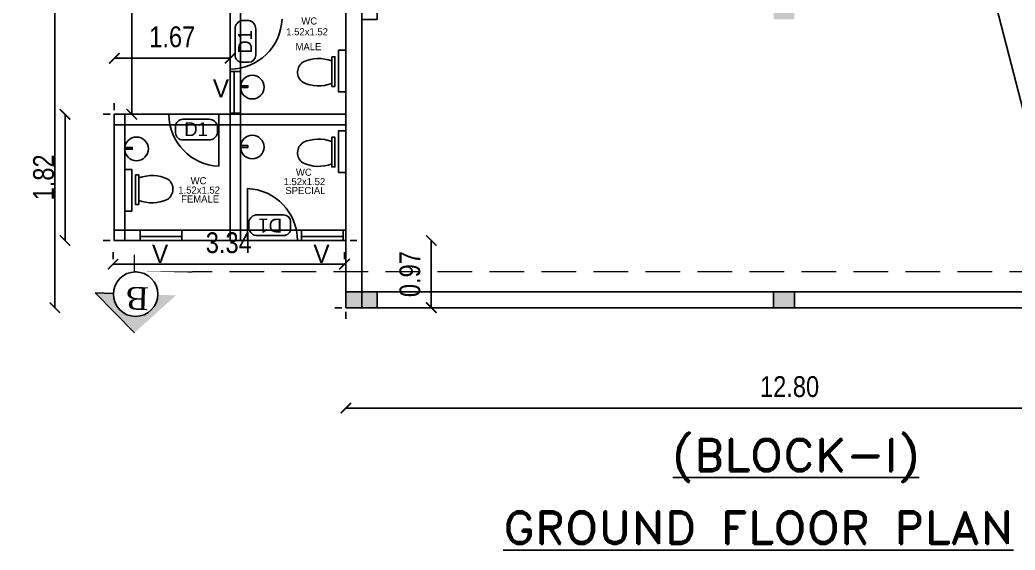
# Model space of a CAD drawing. Header units: metres. Extents: x -43 to 13391, y -52 to 4311.
# Drawn here: x 12728.08 to 12742.43, y 4023.98 to 4031.62 of the extents above; entities that cross this region are included whole.
import ezdxf
from ezdxf.enums import TextEntityAlignment as Align

# ---------------------------------------------------------------- set-up
doc = ezdxf.new("R2010")
doc.units = ezdxf.units.M
doc.header["$MEASUREMENT"] = 0
for name, pattern in [('DASHDOTX2', [2, 1, -0.5, 0, -0.5]), ('DASHED', [0.75, 0.5, -0.25]), ('DOT2', [0.125, 0, -0.125])]:
    doc.linetypes.add(name, pattern=pattern)
for name, color, linetype in [('A-ANNO-TITLE', 7, 'Continuous'), ('BLK_1_FLR_0_CARPET_AREA', 10, 'Continuous'), ('BLK_1_FLR_0_REGULAR_ROOM_1', 117, 'Continuous'), ('BLK_1_FLR_0_SP_WC', 7, 'Continuous'), ('BLK_1_FLR_0_WASH', 60, 'Continuous'), ('BLK_1_FLR_0_WATER_CLOSET', 7, 'Continuous'), ('centre', 8, 'DASHDOTX2'), ('COLUMN', 2, 'Continuous'), ('DIM', 41, 'Continuous'), ('DOOR', 8, 'Continuous'), ('HATCH', 15, 'Continuous'), ('ID', 3, 'Continuous'), ('rm no', 57, 'Continuous'), ('TURBOVENT', 16, 'Continuous'), ('WALL', 125, 'Continuous'), ('WATER_TANK_CALCULATION', 150, 'Continuous')]:
    doc.layers.add(name, color=color, linetype=linetype)
doc.layers.add('BLK_1_FLR_0_BLT_UP_AREA', color=1, linetype='Continuous', plot=False)
doc.layers.add('DIST_EXIT', color=7, linetype='Continuous', lineweight=0)
doc.styles.add('dd', font='romand.shx', dxfattribs={"width": 1.1, "height": 6})
doc.styles.add('GD', font='romantic.ttf')
doc.styles.add('ID', font='GOTHIC.TTF', dxfattribs={"width": 0.85})
doc.styles.get("Standard").update_dxf_attribs({"font": 'arial.ttf'})
doc.styles.add('USA TEXT', font='GOTHIC.TTF')
doc.dimstyles.new('1-100-ID', dxfattribs={"dimtxt": 0.3, "dimasz": 0.15, "dimexe": 0.1, "dimexo": 0.06, "dimgap": 0.15, "dimtad": 1, "dimzin": 3, "dimdsep": 46, "dimtxsty": 'ID', "dimblk": 'ARCHTICK', "dimcen": 0, "dimclrd": 252, "dimclre": 252, "dimclrt": 3, "dimadec": 0, "dimazin": 0, "dimtfac": 1, "dimtix": 1, "dimtmove": 2, "dimatfit": 3, "dimldrblk": 'OPEN90', "dimfxl": 0, "dimtolj": 1, "dimtzin": 0, "dimarcsym": 0})
doc.dimstyles.get("Standard").update_dxf_attribs({"dimtxt": 0.5, "dimasz": 0.15, "dimexe": 0.13, "dimexo": 0.13, "dimgap": 0.1, "dimtad": 0, "dimzin": 0, "dimdsep": 46, "dimtxsty": 'Standard', "dimcen": 0, "dimadec": 0, "dimazin": 0, "dimtfac": 1, "dimtofl": 0, "dimtmove": 0, "dimatfit": 3, "dimfxl": 0, "dimtolj": 1, "dimtzin": 0, "dimarcsym": 0})

# ---------------------------------------------------------------- blocks, each defined once
blk = doc.blocks.new('*D35')
at = {"layer": 'Defpoints', "color": 0, "lineweight": -2}
for p in [(12740.43585723348, 4038.266691037112), (12740.49796169298, 4038.282678118177), (12743.15514657696, 4027.703162009898)]:
    blk.add_point(p, dxfattribs=at)
at = {"layer": 'DIST_EXIT', "color": 0, "lineweight": -2}
for p, q in [((12740.49796169298, 4038.282678118177), (12740.62385728047, 4038.315086466616)), ((12740.53535594118, 4038.137413978756), (12741.64026398806, 4033.845215999263)), ((12743.17985678825, 4027.864413230382), (12742.07494874136, 4032.156611209877)), ((12743.21725103645, 4027.719149090962), (12743.34314662395, 4027.751557439402))]:
    blk.add_line(p, q, dxfattribs=at)
for points in [[(12740.55956663108, 4038.143646353456), (12740.51114525127, 4038.131181604057), (12740.49796169298, 4038.282678118177)], [(12743.20406747815, 4027.870645605083), (12743.15564609835, 4027.858180855683), (12743.21725103645, 4027.719149090962)]]:
    blk.add_solid(points, dxfattribs=at)
at = {"layer": 'DIST_EXIT', "color": 0, "insert": (12741.85760636471, 4033.000913604571), "char_height": 0.5, "attachment_point": 5, "rotation": 284.43579714040675}
blk.add_mtext('\\A1;10.91', dxfattribs=at)
blk = doc.blocks.new('_ARCHTICK')
at = {"color": 0, "linetype": 'ByBlock', "const_width": 0.15}
blk.add_lwpolyline([(-0.5, -0.5), (0.5, 0.5)], dxfattribs=at)
blk = doc.blocks.new('*D36')
at = {"layer": 'Defpoints', "color": 0, "lineweight": -2, "ltscale": 400}
for p in [(12729.42090318299, 4028.333233729333), (12732.76090318299, 4028.333233729333), (12729.42090318299, 4028.100758381529)]:
    blk.add_point(p, dxfattribs=at)
at = {"layer": 'ID', "color": 252, "linetype": 'DOT2', "lineweight": -2, "ltscale": 400}
for p, q in [((12729.42090318299, 4028.273233729333), (12729.42090318299, 4028.000758381529)), ((12732.76090318299, 4028.273233729333), (12732.76090318299, 4028.000758381529))]:
    blk.add_line(p, q, dxfattribs=at)
at = {"layer": 'ID', "color": 252, "lineweight": -2, "ltscale": 400}
blk.add_line((12732.76090318299, 4028.100758381529), (12729.42090318299, 4028.100758381529), dxfattribs=at)
at = {"layer": 'ID', "color": 252, "lineweight": -2, "ltscale": 400, "xscale": 0.15, "yscale": 0.15, "zscale": 0.15, "rotation": 180}
blk.add_blockref('_ARCHTICK', (12729.42090318299, 4028.100758381529), dxfattribs=at)
at = {"layer": 'ID', "color": 252, "lineweight": -2, "ltscale": 400, "xscale": 0.15, "yscale": 0.15, "zscale": 0.15}
blk.add_blockref('_ARCHTICK', (12732.76090318299, 4028.100758381529), dxfattribs=at)
at = {"layer": 'ID', "color": 3, "ltscale": 400, "insert": (12731.09090318299, 4028.408304268682), "char_height": 0.3, "attachment_point": 5, "style": 'ID'}
blk.add_mtext('\\A1;3.34', dxfattribs=at)
blk = doc.blocks.new('_Open90')
at = {"color": 0, "linetype": 'ByBlock', "lineweight": -2}
for p, q in [((0, 0), (-1, 0)), ((-0.5, 0.5), (0, 0)), ((0, 0), (-0.5, -0.5))]:
    blk.add_line(p, q, dxfattribs=at)
blk = doc.blocks.new('*D37')
at = {"layer": 'Defpoints', "color": 0, "lineweight": -2, "ltscale": 400}
for p in [(12732.77974178614, 4028.441796175382), (12732.77974178614, 4027.473162009902), (12734.01206342808, 4027.473162009902)]:
    blk.add_point(p, dxfattribs=at)
at = {"layer": 'ID', "color": 252, "linetype": 'DOT2', "lineweight": -2, "ltscale": 400}
for p, q in [((12732.83974178614, 4028.441796175382), (12734.11206342808, 4028.441796175382)), ((12732.83974178614, 4027.473162009902), (12734.11206342808, 4027.473162009902))]:
    blk.add_line(p, q, dxfattribs=at)
at = {"layer": 'ID', "color": 252, "lineweight": -2, "ltscale": 400}
blk.add_line((12734.01206342808, 4028.441796175382), (12734.01206342808, 4027.473162009902), dxfattribs=at)
at = {"layer": 'ID', "color": 252, "lineweight": -2, "ltscale": 400, "xscale": 0.15, "yscale": 0.15, "zscale": 0.15}
for p, rotation in [((12734.01206342808, 4028.441796175382), 90), ((12734.01206342808, 4027.473162009902), 270)]:
    blk.add_blockref('_ARCHTICK', p, dxfattribs=dict(at, rotation=rotation))
at = {"layer": 'ID', "color": 3, "ltscale": 400, "insert": (12733.70451754093, 4027.957479092637), "char_height": 0.3, "attachment_point": 5, "rotation": 90, "style": 'ID'}
blk.add_mtext('\\A1;0.97', dxfattribs=at)
blk = doc.blocks.new('*D38')
at = {"layer": 'Defpoints', "color": 0, "lineweight": -2, "ltscale": 400}
for p in [(12728.72839424781, 4030.261796175381), (12729.43974178614, 4030.261796175381), (12729.43974178614, 4028.441796175382)]:
    blk.add_point(p, dxfattribs=at)
at = {"layer": 'ID', "color": 252, "linetype": 'DOT2', "lineweight": -2, "ltscale": 400}
for p, q in [((12729.37974178614, 4030.261796175381), (12728.62839424781, 4030.261796175381)), ((12729.37974178614, 4028.441796175382), (12728.62839424781, 4028.441796175382))]:
    blk.add_line(p, q, dxfattribs=at)
at = {"layer": 'ID', "color": 252, "lineweight": -2, "ltscale": 400}
blk.add_line((12728.72839424781, 4028.441796175382), (12728.72839424781, 4030.261796175381), dxfattribs=at)
at = {"layer": 'ID', "color": 252, "lineweight": -2, "ltscale": 400, "xscale": 0.15, "yscale": 0.15, "zscale": 0.15}
for p, rotation in [((12728.72839424781, 4030.261796175381), 90), ((12728.72839424781, 4028.441796175382), 270)]:
    blk.add_blockref('_ARCHTICK', p, dxfattribs=dict(at, rotation=rotation))
at = {"layer": 'ID', "color": 3, "ltscale": 400, "insert": (12728.42084836065, 4029.351796175377), "char_height": 0.3, "attachment_point": 5, "rotation": 90, "style": 'ID'}
blk.add_mtext('\\A1;1.82', dxfattribs=at)
blk = doc.blocks.new('*D39')
at = {"layer": 'Defpoints', "color": 0, "lineweight": -2, "ltscale": 400}
for p in [(12731.10974178614, 4031.069364380902), (12729.43974178614, 4030.261796175379), (12731.10974178614, 4030.261796175379)]:
    blk.add_point(p, dxfattribs=at)
at = {"layer": 'ID', "color": 252, "linetype": 'DOT2', "lineweight": -2, "ltscale": 400}
for p, q in [((12729.43974178614, 4030.321796175377), (12729.43974178614, 4031.169364380903)), ((12731.10974178614, 4030.321796175377), (12731.10974178614, 4031.169364380903))]:
    blk.add_line(p, q, dxfattribs=at)
at = {"layer": 'ID', "color": 252, "lineweight": -2, "ltscale": 400}
blk.add_line((12729.43974178614, 4031.069364380902), (12731.10974178614, 4031.069364380902), dxfattribs=at)
at = {"layer": 'ID', "color": 252, "lineweight": -2, "ltscale": 400, "xscale": 0.15, "yscale": 0.15, "zscale": 0.15, "rotation": 180}
blk.add_blockref('_ARCHTICK', (12729.43974178614, 4031.069364380902), dxfattribs=at)
at = {"layer": 'ID', "color": 252, "lineweight": -2, "ltscale": 400, "xscale": 0.15, "yscale": 0.15, "zscale": 0.15}
blk.add_blockref('_ARCHTICK', (12731.10974178614, 4031.069364380902), dxfattribs=at)
at = {"layer": 'ID', "color": 3, "ltscale": 400, "insert": (12730.27474178614, 4031.376910268055), "char_height": 0.3, "attachment_point": 5, "style": 'ID'}
blk.add_mtext('\\A1;1.67', dxfattribs=at)
blk = doc.blocks.new('*D40')
at = {"layer": 'Defpoints', "color": 0, "lineweight": -2, "ltscale": 400}
for p in [(12729.69133279793, 4036.941796175382), (12731.10974178614, 4036.941796175382), (12731.10974178614, 4030.261796175381)]:
    blk.add_point(p, dxfattribs=at)
at = {"layer": 'ID', "color": 252, "linetype": 'DOT2', "lineweight": -2, "ltscale": 400}
for p, q in [((12731.04974178614, 4036.941796175382), (12729.59133279793, 4036.941796175382)), ((12731.04974178614, 4030.261796175381), (12729.59133279793, 4030.261796175381))]:
    blk.add_line(p, q, dxfattribs=at)
at = {"layer": 'ID', "color": 252, "lineweight": -2, "ltscale": 400}
blk.add_line((12729.69133279793, 4030.261796175381), (12729.69133279793, 4036.941796175382), dxfattribs=at)
at = {"layer": 'ID', "color": 252, "lineweight": -2, "ltscale": 400, "xscale": 0.15, "yscale": 0.15, "zscale": 0.15}
for p, rotation in [((12729.69133279793, 4036.941796175382), 90), ((12729.69133279793, 4030.261796175381), 270)]:
    blk.add_blockref('_ARCHTICK', p, dxfattribs=dict(at, rotation=rotation))
at = {"layer": 'ID', "color": 3, "ltscale": 400, "insert": (12729.38378691078, 4033.601796175378), "char_height": 0.3, "attachment_point": 5, "rotation": 90, "style": 'ID'}
blk.add_mtext('\\A1;6.68', dxfattribs=at)
blk = doc.blocks.new('*D57')
at = {"layer": 'Defpoints', "color": 0, "lineweight": -2, "ltscale": 400}
for p in [(12732.77974178614, 4027.473162009898), (12745.57974178613, 4027.473162009915), (12745.57974178613, 4026.026102314971)]:
    blk.add_point(p, dxfattribs=at)
at = {"layer": 'ID', "color": 252, "linetype": 'DOT2', "lineweight": -2, "ltscale": 400}
for p, q in [((12732.77974178614, 4027.413162009898), (12732.77974178614, 4025.92610231497)), ((12745.57974178613, 4027.413162009915), (12745.57974178613, 4025.92610231497))]:
    blk.add_line(p, q, dxfattribs=at)
at = {"layer": 'ID', "color": 252, "lineweight": -2, "ltscale": 400}
blk.add_line((12732.77974178614, 4026.026102314971), (12745.57974178613, 4026.026102314971), dxfattribs=at)
at = {"layer": 'ID', "color": 252, "lineweight": -2, "ltscale": 400, "xscale": 0.15, "yscale": 0.15, "zscale": 0.15, "rotation": 180}
blk.add_blockref('_ARCHTICK', (12732.77974178614, 4026.026102314971), dxfattribs=at)
at = {"layer": 'ID', "color": 252, "lineweight": -2, "ltscale": 400, "xscale": 0.15, "yscale": 0.15, "zscale": 0.15}
blk.add_blockref('_ARCHTICK', (12745.57974178613, 4026.026102314971), dxfattribs=at)
at = {"layer": 'ID', "color": 3, "ltscale": 400, "insert": (12739.17974178613, 4026.333648202125), "char_height": 0.3, "attachment_point": 5, "style": 'ID'}
blk.add_mtext('\\A1;12.80', dxfattribs=at)
blk = doc.blocks.new('*D42')
at = {"layer": 'Defpoints', "color": 0, "lineweight": -2, "ltscale": 400}
for p in [(12728.5822859996, 4045.7531620099), (12732.77974178614, 4045.7531620099), (12732.77974178614, 4027.4731620099)]:
    blk.add_point(p, dxfattribs=at)
at = {"layer": 'ID', "color": 252, "linetype": 'DOT2', "lineweight": -2, "ltscale": 400}
for p, q in [((12732.71974178614, 4045.7531620099), (12728.4822859996, 4045.7531620099)), ((12732.71974178614, 4027.4731620099), (12728.4822859996, 4027.4731620099))]:
    blk.add_line(p, q, dxfattribs=at)
at = {"layer": 'ID', "color": 252, "lineweight": -2, "ltscale": 400}
blk.add_line((12728.5822859996, 4027.4731620099), (12728.5822859996, 4045.7531620099), dxfattribs=at)
at = {"layer": 'ID', "color": 252, "lineweight": -2, "ltscale": 400, "xscale": 0.15, "yscale": 0.15, "zscale": 0.15}
for p, rotation in [((12728.5822859996, 4045.7531620099), 90), ((12728.5822859996, 4027.4731620099), 270)]:
    blk.add_blockref('_ARCHTICK', p, dxfattribs=dict(at, rotation=rotation))
at = {"layer": 'ID', "color": 3, "ltscale": 400, "insert": (12728.27474011245, 4036.613162009896), "char_height": 0.3, "attachment_point": 5, "rotation": 90, "style": 'ID'}
blk.add_mtext('\\A1;18.28', dxfattribs=at)

msp = doc.modelspace()

# ---------------------------------------------------------------- hatches: boundary and pattern name
at = {"layer": 'DIM'}
msp.add_hatch(color=2, dxfattribs=at).paths.add_polyline_path([(12730.06729093906, 4027.658784079156, -0.4142135623730916), (12729.73702674926, 4027.347697304072, -0.4142135623730916), (12729.42593997442, 4027.67796149365), (12729.16315567153, 4027.685819162504), (12729.72999744504, 4027.112616029518), (12730.33007524103, 4027.650926410329)])
at = {"layer": 'HATCH', "lineweight": -2}
h = msp.add_hatch(color=0, dxfattribs=at)
h.dxf.hatch_style = 1
h.paths.add_polyline_path([(12739.24974178613, 4038.59316200988), (12738.94974178613, 4038.59316200988), (12738.94974178613, 4038.3631620099), (12739.24974178613, 4038.3631620099)])
h.paths.add_polyline_path([(12739.24974178613, 4035.013162009879), (12738.94974178613, 4035.013162009879), (12738.94974178613, 4034.783162009897), (12739.24974178613, 4034.783162009897)])
h.paths.add_polyline_path([(12739.24974178613, 4031.860262123299), (12738.94974178613, 4031.860262123299), (12738.94974178613, 4031.630262123318), (12739.24974178613, 4031.630262123318)])
h.paths.add_polyline_path([(12739.24974178613, 4027.703162009879), (12738.94974178613, 4027.703162009879), (12738.94974178613, 4027.473162009896), (12739.17974178614, 4027.473162009896), (12739.24974178613, 4027.473162009896)])
at = {"layer": 'WATER_TANK_CALCULATION', "linetype": 'Continuous'}
h = msp.add_hatch(color=0, dxfattribs=at)
h.dxf.hatch_style = 1
h.paths.add_polyline_path([(12745.57974178613, 4027.703162009916), (12745.12974178613, 4027.703162009916), (12745.12974178613, 4027.473162009917), (12745.57974178613, 4027.473162009915)])
h.paths.add_polyline_path([(12741.11269083708, 4033.813758775518), (12741.61077065963, 4031.878885358683), (12742.60859459138, 4032.135747622922), (12742.11051476884, 4034.070621039758)], flags=9)
h.paths.add_polyline_path([(12734.77702457689, 4041.959969343383), (12735.23854735051, 4041.959969343383), (12735.23854735051, 4042.259969343386), (12734.77702457689, 4042.259969343386)], flags=9)
h.paths.add_polyline_path([(12735.90787407373, 4044.720879795636), (12736.36939684735, 4044.720879795636), (12736.36939684735, 4045.020879795639), (12735.90787407373, 4045.020879795639)], flags=9)
h.paths.add_polyline_path([(12732.04272480643, 4030.837141878143), (12732.47258149406, 4030.837141878143), (12732.47258149406, 4030.990704378145), (12732.04272480643, 4030.990704378145)], flags=9)
h.paths.add_polyline_path([(12732.11598332358, 4031.203908523751), (12732.4224471662, 4031.203908523751), (12732.4224471662, 4031.365196125721), (12732.11598332358, 4031.365196125721)], flags=9)
h.paths.add_polyline_path([(12731.90049308171, 4031.04875176965), (12732.57553476254, 4031.04875176965), (12732.57553476254, 4031.210039371621), (12731.90049308171, 4031.210039371621)], flags=9)
h.paths.add_polyline_path([(12731.9384628928, 4032.1549154593), (12732.36831958042, 4032.1549154593), (12732.36831958042, 4032.308477959301), (12731.9384628928, 4032.308477959301)], flags=9)
h.paths.add_polyline_path([(12732.01172140995, 4032.521682104908), (12732.31818525257, 4032.521682104908), (12732.31818525257, 4032.682969706878), (12732.01172140995, 4032.682969706878)], flags=9)
h.paths.add_polyline_path([(12731.79623116808, 4032.366525350806), (12732.4712728489, 4032.366525350806), (12732.4712728489, 4032.527812952777), (12731.79623116808, 4032.527812952777)], flags=9)
h.paths.add_polyline_path([(12730.02727488103, 4029.132125243029), (12730.60265578688, 4029.132125243029), (12730.60265578688, 4029.285687743032), (12730.02727488103, 4029.285687743032)], flags=9)
h.paths.add_polyline_path([(12729.96246357572, 4029.256837214982), (12730.63750525655, 4029.256837214982), (12730.63750525655, 4029.418124816952), (12729.96246357572, 4029.418124816952)], flags=9)
h.paths.add_polyline_path([(12730.1385928963, 4029.392062972664), (12730.44505673893, 4029.392062972664), (12730.44505673893, 4029.553350574634), (12730.1385928963, 4029.553350574634)], flags=9)
h.paths.add_polyline_path([(12731.69370759817, 4029.293871312535), (12732.29859700164, 4029.293871312535), (12732.29859700164, 4029.455158914506), (12731.69370759817, 4029.455158914506)], flags=9)
h.paths.add_polyline_path([(12731.64365054166, 4029.422445835471), (12732.31869222249, 4029.422445835471), (12732.31869222249, 4029.58373343744), (12731.64365054166, 4029.58373343744)], flags=9)
h.paths.add_polyline_path([(12731.81977986225, 4029.557671593152), (12732.12624370487, 4029.557671593152), (12732.12624370487, 4029.718959195121), (12731.81977986225, 4029.718959195121)], flags=9)
h.paths.add_polyline_path([(12731.80345216813, 4034.103948381512), (12732.38980016694, 4034.103948381512), (12732.38980016694, 4034.274492186746), (12731.80345216813, 4034.274492186746)], flags=9)
h.paths.add_polyline_path([(12731.62220591501, 4034.242834855358), (12732.35350106925, 4034.242834855358), (12732.35350106925, 4034.417563090825), (12731.62220591501, 4034.417563090825)], flags=9)
h.paths.add_polyline_path([(12731.91511150662, 4034.392140039453), (12732.2471140028, 4034.392140039453), (12732.2471140028, 4034.566868274921), (12731.91511150662, 4034.566868274921)], flags=9)
h.paths.add_polyline_path([(12731.47505301643, 4031.075629132097), (12731.47505301643, 4031.537151905722), (12731.17505301643, 4031.537151905722), (12731.17505301643, 4031.075629132097)], flags=9)
h.paths.add_polyline_path([(12731.47505301643, 4032.745629132099), (12731.47505301643, 4033.207151905719), (12731.17505301643, 4033.207151905719), (12731.17505301643, 4032.745629132099)], flags=9)
h.paths.add_polyline_path([(12731.47505301643, 4034.415629132097), (12731.47505301643, 4034.87715190572), (12731.17505301643, 4034.87715190572), (12731.17505301643, 4034.415629132097)], flags=9)
h.paths.add_polyline_path([(12730.38908168833, 4029.896484945081), (12730.85060446195, 4029.896484945081), (12730.85060446195, 4030.196484945081), (12730.38908168833, 4030.196484945081)], flags=9)
h.paths.add_polyline_path([(12731.47505301643, 4036.085629132099), (12731.47505301643, 4036.54715190572), (12731.17505301643, 4036.54715190572), (12731.17505301643, 4036.085629132099)], flags=9)
h.paths.add_polyline_path([(12744.16496878842, 4038.40342664569), (12744.16496878842, 4035.235492417274), (12744.57852674219, 4035.235492417274), (12744.57852674219, 4038.40342664569)], flags=9)
h.paths.add_polyline_path([(12731.77612169382, 4035.942237590946), (12732.36246969263, 4035.942237590946), (12732.36246969263, 4036.112781396178), (12731.77612169382, 4036.112781396178)], flags=9)
h.paths.add_polyline_path([(12731.59487544071, 4036.081124064788), (12732.32617059494, 4036.081124064788), (12732.32617059494, 4036.255852300258), (12731.59487544071, 4036.255852300258)], flags=9)
h.paths.add_polyline_path([(12731.88778103232, 4036.230429248886), (12732.21978352849, 4036.230429248886), (12732.21978352849, 4036.405157484355), (12731.88778103232, 4036.405157484355)], flags=9)
h.paths.add_polyline_path([(12731.91871442079, 4028.807107405678), (12731.45719164717, 4028.807107405678), (12731.45719164717, 4028.507107405679), (12731.91871442079, 4028.507107405679)], flags=9)
h.paths.add_polyline_path([(12735.3403903451, 4035.540153631266), (12741.64906579593, 4035.540153631266), (12741.64906579593, 4036.325331084351), (12735.3403903451, 4036.325331084351)], flags=9)
h.paths.add_polyline_path([(12735.34309845603, 4036.407477115917), (12739.9743175813, 4036.407477115917), (12739.9743175813, 4037.176405903418), (12735.34309845603, 4037.176405903418)], flags=9)
h.paths.add_polyline_path([(12733.97737375707, 4041.147566773728), (12735.30349437975, 4041.147566773728), (12735.30349437975, 4041.455322117076), (12733.97737375707, 4041.455322117076)], flags=9)
h.paths.add_polyline_path([(12734.00969953861, 4041.520752360147), (12735.55244539211, 4041.520752360147), (12735.55244539211, 4041.832619331329), (12734.00969953861, 4041.832619331329)], flags=9)
h.paths.add_polyline_path([(12733.18656865824, 4044.044578297468), (12735.74692713604, 4044.044578297468), (12735.74692713604, 4044.484668438452), (12733.18656865824, 4044.484668438452)], flags=9)
h.paths.add_polyline_path([(12733.63310169733, 4044.552662323106), (12735.24209716918, 4044.552662323106), (12735.24209716918, 4044.998632091897), (12733.63310169733, 4044.998632091897)], flags=9)
h.paths.add_polyline_path([(12742.00913993875, 4044.932957847185), (12742.72506557806, 4044.932957847185), (12742.72506557806, 4045.387982608728), (12742.00913993875, 4045.387982608728)], flags=9)
h = msp.add_hatch(color=0, dxfattribs=at)
h.dxf.hatch_style = 1
h.paths.add_polyline_path([(12733.00974178613, 4027.7031620099), (12732.77974178613, 4027.7031620099), (12732.77974178613, 4027.4731620099), (12733.00974178613, 4027.473162009898)])
h.paths.add_polyline_path([(12733.22974178613, 4027.7031620099), (12733.00974178613, 4027.7031620099), (12733.00974178613, 4027.473162009898), (12733.22974178613, 4027.473162009898)])
h.paths.add_polyline_path([(12734.77702457689, 4041.959969343383), (12735.23854735051, 4041.959969343383), (12735.23854735051, 4042.259969343386), (12734.77702457689, 4042.259969343386)], flags=9)
h.paths.add_polyline_path([(12735.90787407373, 4044.720879795636), (12736.36939684735, 4044.720879795636), (12736.36939684735, 4045.020879795639), (12735.90787407373, 4045.020879795639)], flags=9)
h.paths.add_polyline_path([(12744.16496878842, 4038.40342664569), (12744.16496878842, 4035.235492417274), (12744.57852674219, 4035.235492417274), (12744.57852674219, 4038.40342664569)], flags=9)
h.paths.add_polyline_path([(12735.3403903451, 4035.540153631266), (12741.64906579593, 4035.540153631266), (12741.64906579593, 4036.325331084351), (12735.3403903451, 4036.325331084351)], flags=9)
h.paths.add_polyline_path([(12735.34309845603, 4036.407477115917), (12739.9743175813, 4036.407477115917), (12739.9743175813, 4037.176405903418), (12735.34309845603, 4037.176405903418)], flags=9)
h.paths.add_polyline_path([(12733.97737375707, 4041.147566773728), (12735.30349437975, 4041.147566773728), (12735.30349437975, 4041.455322117076), (12733.97737375707, 4041.455322117076)], flags=9)
h.paths.add_polyline_path([(12734.00969953861, 4041.520752360147), (12735.55244539211, 4041.520752360147), (12735.55244539211, 4041.832619331329), (12734.00969953861, 4041.832619331329)], flags=9)
h.paths.add_polyline_path([(12733.18656865824, 4044.044578297468), (12735.74692713604, 4044.044578297468), (12735.74692713604, 4044.484668438452), (12733.18656865824, 4044.484668438452)], flags=9)
h.paths.add_polyline_path([(12733.63310169733, 4044.552662323106), (12735.24209716918, 4044.552662323106), (12735.24209716918, 4044.998632091897), (12733.63310169733, 4044.998632091897)], flags=9)
h.paths.add_polyline_path([(12742.00913993875, 4044.932957847185), (12742.72506557806, 4044.932957847185), (12742.72506557806, 4045.387982608728), (12742.00913993875, 4045.387982608728)], flags=9)
h = msp.add_hatch(color=0, dxfattribs=at)
h.dxf.hatch_style = 1
h.paths.add_polyline_path([(12739.24974178613, 4042.173162009917), (12738.94974178613, 4042.173162009917), (12738.94974178613, 4041.943162009919), (12739.24974178613, 4041.943162009919)])
h.paths.add_polyline_path([(12732.04272480643, 4030.837141878143), (12732.47258149406, 4030.837141878143), (12732.47258149406, 4030.990704378145), (12732.04272480643, 4030.990704378145)], flags=9)
h.paths.add_polyline_path([(12732.11598332358, 4031.203908523751), (12732.4224471662, 4031.203908523751), (12732.4224471662, 4031.365196125721), (12732.11598332358, 4031.365196125721)], flags=9)
h.paths.add_polyline_path([(12731.90049308171, 4031.04875176965), (12732.57553476254, 4031.04875176965), (12732.57553476254, 4031.210039371621), (12731.90049308171, 4031.210039371621)], flags=9)
h.paths.add_polyline_path([(12731.9384628928, 4032.1549154593), (12732.36831958042, 4032.1549154593), (12732.36831958042, 4032.308477959301), (12731.9384628928, 4032.308477959301)], flags=9)
h.paths.add_polyline_path([(12732.01172140995, 4032.521682104908), (12732.31818525257, 4032.521682104908), (12732.31818525257, 4032.682969706878), (12732.01172140995, 4032.682969706878)], flags=9)
h.paths.add_polyline_path([(12731.79623116808, 4032.366525350806), (12732.4712728489, 4032.366525350806), (12732.4712728489, 4032.527812952777), (12731.79623116808, 4032.527812952777)], flags=9)
h.paths.add_polyline_path([(12730.02727488103, 4029.132125243029), (12730.60265578688, 4029.132125243029), (12730.60265578688, 4029.285687743032), (12730.02727488103, 4029.285687743032)], flags=9)
h.paths.add_polyline_path([(12729.96246357572, 4029.256837214982), (12730.63750525655, 4029.256837214982), (12730.63750525655, 4029.418124816952), (12729.96246357572, 4029.418124816952)], flags=9)
h.paths.add_polyline_path([(12730.1385928963, 4029.392062972664), (12730.44505673893, 4029.392062972664), (12730.44505673893, 4029.553350574634), (12730.1385928963, 4029.553350574634)], flags=9)
h.paths.add_polyline_path([(12731.69370759817, 4029.293871312535), (12732.29859700164, 4029.293871312535), (12732.29859700164, 4029.455158914506), (12731.69370759817, 4029.455158914506)], flags=9)
h.paths.add_polyline_path([(12731.64365054166, 4029.422445835471), (12732.31869222249, 4029.422445835471), (12732.31869222249, 4029.58373343744), (12731.64365054166, 4029.58373343744)], flags=9)
h.paths.add_polyline_path([(12731.81977986225, 4029.557671593152), (12732.12624370487, 4029.557671593152), (12732.12624370487, 4029.718959195121), (12731.81977986225, 4029.718959195121)], flags=9)
h.paths.add_polyline_path([(12731.80345216813, 4034.103948381512), (12732.38980016694, 4034.103948381512), (12732.38980016694, 4034.274492186746), (12731.80345216813, 4034.274492186746)], flags=9)
h.paths.add_polyline_path([(12731.62220591501, 4034.242834855358), (12732.35350106925, 4034.242834855358), (12732.35350106925, 4034.417563090825), (12731.62220591501, 4034.417563090825)], flags=9)
h.paths.add_polyline_path([(12731.91511150662, 4034.392140039453), (12732.2471140028, 4034.392140039453), (12732.2471140028, 4034.566868274921), (12731.91511150662, 4034.566868274921)], flags=9)
h.paths.add_polyline_path([(12731.47505301643, 4031.075629132097), (12731.47505301643, 4031.537151905722), (12731.17505301643, 4031.537151905722), (12731.17505301643, 4031.075629132097)], flags=9)
h.paths.add_polyline_path([(12731.47505301643, 4032.745629132099), (12731.47505301643, 4033.207151905719), (12731.17505301643, 4033.207151905719), (12731.17505301643, 4032.745629132099)], flags=9)
h.paths.add_polyline_path([(12731.47505301643, 4034.415629132097), (12731.47505301643, 4034.87715190572), (12731.17505301643, 4034.87715190572), (12731.17505301643, 4034.415629132097)], flags=9)
h.paths.add_polyline_path([(12730.38908168833, 4029.896484945081), (12730.85060446195, 4029.896484945081), (12730.85060446195, 4030.196484945081), (12730.38908168833, 4030.196484945081)], flags=9)
h.paths.add_polyline_path([(12731.47505301643, 4036.085629132099), (12731.47505301643, 4036.54715190572), (12731.17505301643, 4036.54715190572), (12731.17505301643, 4036.085629132099)], flags=9)
h.paths.add_polyline_path([(12744.16496878842, 4038.40342664569), (12744.16496878842, 4035.235492417274), (12744.57852674219, 4035.235492417274), (12744.57852674219, 4038.40342664569)], flags=9)
h.paths.add_polyline_path([(12731.77612169382, 4035.942237590946), (12732.36246969263, 4035.942237590946), (12732.36246969263, 4036.112781396178), (12731.77612169382, 4036.112781396178)], flags=9)
h.paths.add_polyline_path([(12731.59487544071, 4036.081124064788), (12732.32617059494, 4036.081124064788), (12732.32617059494, 4036.255852300258), (12731.59487544071, 4036.255852300258)], flags=9)
h.paths.add_polyline_path([(12731.88778103232, 4036.230429248886), (12732.21978352849, 4036.230429248886), (12732.21978352849, 4036.405157484355), (12731.88778103232, 4036.405157484355)], flags=9)
h.paths.add_polyline_path([(12731.91871442079, 4028.807107405678), (12731.45719164717, 4028.807107405678), (12731.45719164717, 4028.507107405679), (12731.91871442079, 4028.507107405679)], flags=9)
h.paths.add_polyline_path([(12735.3403903451, 4035.540153631266), (12741.64906579593, 4035.540153631266), (12741.64906579593, 4036.325331084351), (12735.3403903451, 4036.325331084351)], flags=9)
h.paths.add_polyline_path([(12735.34309845603, 4036.407477115917), (12739.9743175813, 4036.407477115917), (12739.9743175813, 4037.176405903418), (12735.34309845603, 4037.176405903418)], flags=9)
h.paths.add_polyline_path([(12733.97737375707, 4041.147566773728), (12735.30349437975, 4041.147566773728), (12735.30349437975, 4041.455322117076), (12733.97737375707, 4041.455322117076)], flags=9)
h.paths.add_polyline_path([(12734.00969953861, 4041.520752360147), (12735.55244539211, 4041.520752360147), (12735.55244539211, 4041.832619331329), (12734.00969953861, 4041.832619331329)], flags=9)

# ---------------------------------------------------------------- linework, layer by layer
at = {"linetype": 'Continuous'}
msp.add_line((12732.77974178613, 4042.053162009902), (12732.77974178613, 4027.473162009898), dxfattribs=at)
at = {"linetype": 'Continuous', "lineweight": -2}
for p, q in [((12733.00974178613, 4031.630262123299), (12733.00974178613, 4027.473162009898)), ((12731.25974178613, 4030.928793494678), (12731.25974178613, 4028.441796175378)), ((12729.43974178613, 4030.261796175379), (12729.43974178613, 4028.441796175378)), ((12729.58974178613, 4030.261796175379), (12729.58974178613, 4028.441796175378)), ((12732.77974178613, 4027.7031620099), (12745.57974178613, 4027.703162009898)), ((12732.77974178613, 4027.7031620099), (12732.77974178613, 4027.4731620099)), ((12738.94974178613, 4027.7031620099), (12738.94974178613, 4027.473162009898))]:
    msp.add_line(p, q, dxfattribs=at)
at = {"linetype": 'DASHED', "lineweight": 20}
msp.add_line((12746.60179636665, 4027.98903629952), (12730.56701295693, 4027.989036299518), dxfattribs=at)
at = {"ltscale": 400}
msp.add_line((12732.77974178613, 4027.473162009898), (12745.57974178613, 4027.473162009898), dxfattribs=at)
at = {"layer": 'BLK_1_FLR_0_BLT_UP_AREA', "color": 4, "linetype": 'Continuous', "lineweight": -2}
msp.add_lwpolyline([(12745.57974178614, 4045.753162009898), (12732.77974178614, 4045.753162009898), (12732.77974178614, 4036.941796175379), (12731.10974178614, 4036.941796175379), (12731.10974178614, 4036.643289891336), (12731.10974178614, 4030.261796175377), (12729.43974178614, 4030.261796175377), (12729.43974178614, 4028.441796175378), (12731.36105366156, 4028.441796175378), (12732.77974178614, 4028.441796175378), (12732.77974178614, 4027.473162009896), (12745.57974178614, 4027.473162009896)], close=True, dxfattribs=at)
at = {"layer": 'BLK_1_FLR_0_BLT_UP_AREA', "color": 45}
msp.add_lwpolyline([(12732.77974178613, 4045.7531620099), (12745.57974178613, 4045.7531620099), (12745.57974178613, 4027.473162009898), (12732.77974178613, 4027.473162009898), (12732.77974178613, 4045.7531620099)], dxfattribs=at)
at = {"layer": 'BLK_1_FLR_0_CARPET_AREA', "color": 14}
msp.add_lwpolyline([(12745.34974178614, 4027.703162009916), (12733.00974178613, 4027.7031620099), (12733.00974178615, 4031.6302621233), (12733.22974178614, 4031.6302621233), (12733.22974178614, 4031.860262123301), (12733.00974178613, 4031.860262123301), (12733.00974178613, 4034.783162009914), (12733.22974178614, 4034.783162009914), (12733.22974178614, 4035.013162009916), (12733.00974178613, 4035.013162009916), (12733.00974178613, 4038.363213377534), (12733.22977174926, 4038.363213377534), (12733.22977174926, 4038.593213377516), (12733.00974178614, 4038.593213377516), (12733.00974178614, 4040.483162009897)], dxfattribs=at)
for points in [[(12729.58974178613, 4030.111796175378), (12731.10974178613, 4030.111796175378), (12731.10974178613, 4028.591796175379), (12729.58974178613, 4028.591796175379)], [(12731.25974178613, 4030.111796175378), (12732.77974178613, 4030.111796175378), (12732.77974178613, 4028.591796175379), (12731.25974178613, 4028.591796175379)]]:
    msp.add_lwpolyline(points, close=True, dxfattribs=at)
at = {"layer": 'BLK_1_FLR_0_REGULAR_ROOM_1', "color": 4}
msp.add_lwpolyline([(12733.00974178614, 4040.483162009897), (12736.28974178614, 4040.483162009917), (12736.28974178614, 4045.523162009899), (12745.35236319582, 4045.523162009915), (12745.34974178614, 4027.703162009916), (12733.00974178614, 4027.703162009912), (12733.00974178614, 4040.483162009897)], dxfattribs=at)
at = {"layer": 'BLK_1_FLR_0_SP_WC', "color": 233}
msp.add_lwpolyline([(12731.25974178613, 4030.111796175378), (12732.77974178613, 4030.111796175378), (12732.77974178613, 4028.591796175379), (12731.25974178613, 4028.591796175379)], close=True, dxfattribs=at)
at = {"layer": 'BLK_1_FLR_0_WASH', "color": 60}
for points in [[(12731.2609069481, 4030.673314903487), (12731.36746532404, 4030.673314903487), (12731.36746532404, 4030.647846088291), (12731.26053769159, 4030.647846088291), (12731.2609069481, 4030.673314903487)], [(12729.5909069481, 4029.782961997161), (12729.69746532405, 4029.782961997161), (12729.69746532405, 4029.757493181967), (12729.59053769159, 4029.757493181967), (12729.5909069481, 4029.782961997161)], [(12731.2609069481, 4029.809504653694), (12731.36746532405, 4029.809504653694), (12731.36746532405, 4029.784035838498), (12731.26053769159, 4029.784035838498), (12731.2609069481, 4029.809504653694)]]:
    msp.add_lwpolyline(points, dxfattribs=at)
for centre in [(12731.4301157444, 4030.65342347545), (12729.76011574441, 4029.763070569126), (12731.43011574441, 4029.789613225658)]:
    msp.add_circle(centre, 0.1703739582708818, dxfattribs=at)
at = {"layer": 'BLK_1_FLR_0_WATER_CLOSET', "color": 1}
msp.add_lwpolyline([(12731.25974178613, 4031.781796175379), (12732.77974178613, 4031.781796175379), (12732.77974178613, 4030.261796175379), (12731.25974178613, 4030.261796175379)], close=True, dxfattribs=at)
at = {"layer": 'BLK_1_FLR_0_WATER_CLOSET', "color": 2}
msp.add_lwpolyline([(12729.58974178613, 4030.111796175378), (12731.10974178613, 4030.111796175378), (12731.10974178613, 4028.591796175379), (12729.58974178613, 4028.591796175379)], close=True, dxfattribs=at)
at = {"layer": 'centre', "color": 2, "ltscale": 0.125, "const_width": 0.02}
msp.add_lwpolyline([(12729.72697282008, 4028.23681374661), (12729.72697282007, 4027.989036299522), (12730.56701295693, 4027.989036299518)], dxfattribs=at)
at = {"layer": 'COLUMN', "ltscale": 400}
msp.add_lwpolyline([(12732.77974178613, 4027.7031620099), (12733.22974178613, 4027.7031620099), (12733.22974178613, 4027.473162009898), (12732.77974178613, 4027.4731620099), (12732.77974178613, 4027.7031620099)], dxfattribs=at)
msp.add_lwpolyline([(12738.94974178613, 4027.473162009898), (12738.94974178613, 4027.703162009879), (12739.24974178613, 4027.703162009879), (12739.24974178613, 4027.473162009898)], close=True, dxfattribs=at)
at = {"layer": 'DIM', "color": 2}
for p in [(12729.42593997442, 4027.67796149365), (12729.72999744504, 4027.112616029522)]:
    msp.add_line(p, (12729.16468630663, 4027.685773394077), dxfattribs=at)
msp.add_circle((12729.74661545651, 4027.668372786409), 0.3208188091087146, dxfattribs=at)
at = {"layer": 'DOOR'}
for p, q in [((12730.94674244757, 4030.261796175379), (12730.94674244757, 4029.511796175379)), ((12731.36105366156, 4028.441796175378), (12731.36105366156, 4029.191796175378))]:
    msp.add_line(p, q, dxfattribs=at)
for centre, start, end in [((12731.10974178613, 4031.663640417514), 270, 357.6807572963759), ((12730.97709297375, 4030.261796175379), 180, 267.680757296376), ((12731.33070313538, 4028.441796175378), 0, 87.6807572962718)]:
    msp.add_arc(centre, 0.7500000000015719, start, end, dxfattribs=at)
at = {"layer": 'ID', "color": 8, "ltscale": 400}
for points in [[(12732.77974178613, 4031.184940347091), (12732.77974178613, 4030.584743518956), (12732.67477327651, 4030.584743518956), (12732.67477327651, 4031.184940347091)], [(12732.57621339619, 4031.091137766016), (12732.57621339619, 4030.663130002671), (12732.62261113478, 4030.663130002671), (12732.62261113478, 4031.091137766016)], [(12732.77974178613, 4030.023773357402), (12732.77974178613, 4029.423576529267), (12732.67477327651, 4029.423576529267), (12732.67477327651, 4030.023773357402)], [(12732.57621339619, 4029.929970776326), (12732.57621339619, 4029.501963012981), (12732.62261113478, 4029.501963012981), (12732.62261113478, 4029.929970776326)], [(12729.58974178613, 4028.865450071889), (12729.58974178613, 4029.465646900026), (12729.69471029575, 4029.465646900026), (12729.69471029575, 4028.865450071889)], [(12729.79327017607, 4028.959252652966), (12729.79327017607, 4029.387260416312), (12729.74687243748, 4029.387260416312), (12729.74687243748, 4028.959252652966)]]:
    msp.add_lwpolyline(points, close=True, dxfattribs=at)
for centre, radius, start, end in [((12732.25988009069, 4030.86758012382), 0.176514912158712, 121.1643812160079, 234.6356799783836), ((12732.38623706201, 4030.533646670745), 0.5315966387120598, 69.06127875158691, 114.175056389284), ((12732.38623706201, 4031.203607180731), 0.5315966387120598, 244.5404901078847, 290.938721248413), ((12732.25988009069, 4029.706413134129), 0.176514912158712, 121.1643812160079, 234.6356799783836), ((12732.38623706201, 4029.372479681055), 0.5315966387120598, 69.06127875158691, 114.175056389284), ((12732.38623706201, 4030.042440191038), 0.5315966387120598, 244.5404901078847, 290.938721248413), ((12729.98324651025, 4028.846783238252), 0.5315966387120598, 64.54049010788462, 110.9387212484131), ((12730.10960348157, 4029.182810295162), 0.176514912158712, 301.1643812160079, 54.63567997838371), ((12729.98324651025, 4029.516743748238), 0.5315966387120598, 249.0612787515869, 294.1750563892841)]:
    msp.add_arc(centre, radius, start, end, dxfattribs=at)
at = {"layer": 'rm no', "color": 205}
for points in [[(12731.3300121972, 4031.010989798819), (12731.28357701202, 4031.010989798819, -0.9999999999999998), (12731.28357701202, 4031.010989798819, -0.4154309676471863), (12731.1819547898, 4031.113212020257), (12731.1819547898, 4031.492624553041, -0.3781047581268577), (12731.28357701202, 4031.614090316118), (12731.37704738239, 4031.614090316118, -0.3771862088193749), (12731.47926960461, 4031.492624553041), (12731.47926960461, 4031.492624553041), (12731.47926960461, 4031.113212020257, -0.4142135623730951), (12731.37704738239, 4031.010989798819), (12731.28357701202, 4031.010989798819)], [(12730.32444235505, 4030.04152576431), (12730.32444235505, 4030.087960949492, -0.9999999999999998), (12730.32444235505, 4030.087960949492, -0.4154309676471863), (12730.42666457649, 4030.189583171717), (12730.80607710928, 4030.189583171717, -0.3781047581268577), (12730.92754287235, 4030.087960949492), (12730.92754287235, 4029.994490579126, -0.3771862088193749), (12730.80607710928, 4029.892268356903), (12730.80607710928, 4029.892268356903), (12730.42666457649, 4029.892268356903, -0.4142135623730951), (12730.32444235505, 4029.994490579126), (12730.32444235505, 4030.087960949492)], [(12731.98335375407, 4028.662066586448), (12731.98335375407, 4028.615631401267, -0.9999999999999998), (12731.98335375407, 4028.615631401267, -0.4154309676471863), (12731.88113153263, 4028.514009179043), (12731.50171899985, 4028.514009179043, -0.3781047581268577), (12731.38025323677, 4028.615631401267), (12731.38025323677, 4028.709101771632, -0.3771862088193749), (12731.50171899985, 4028.811323993854), (12731.50171899985, 4028.811323993854), (12731.88113153263, 4028.811323993854, -0.4142135623730951), (12731.98335375407, 4028.709101771632), (12731.98335375407, 4028.615631401267)]]:
    msp.add_lwpolyline(points, format="xyb", dxfattribs=at)
at = {"layer": 'TURBOVENT'}
for p, q in [((12731.25974178613, 4030.879373001599), (12731.11229160394, 4030.879373001599)), ((12731.16729160394, 4030.279373001596), (12731.16729160394, 4030.879373001599)), ((12731.25974178613, 4030.279373001596), (12731.10974178614, 4030.279373001596)), ((12729.81309394378, 4028.591796175379), (12729.81309394378, 4028.444345993187)), ((12730.41309394378, 4028.591796175379), (12730.41309394378, 4028.444345993187)), ((12732.14135611606, 4028.591796175379), (12732.14135611606, 4028.444345993187)), ((12732.74135611606, 4028.591796175379), (12732.74135611606, 4028.441796175378)), ((12730.41309394378, 4028.499345993188), (12729.81309394378, 4028.499345993187)), ((12732.74135611606, 4028.499345993188), (12732.14135611606, 4028.499345993187))]:
    msp.add_line(p, q, dxfattribs=at)
at = {"layer": 'WALL', "ltscale": 400}
for p, q in [((12732.77974178613, 4042.053162009902), (12732.77974178613, 4027.473162009898)), ((12733.00974178613, 4042.053162009902), (12733.00974178613, 4027.473162009898)), ((12731.10974178614, 4030.913640417512), (12731.10974178614, 4028.441796175378)), ((12731.10974178613, 4030.913640417512), (12731.10974178613, 4028.441796175378)), ((12731.25974178614, 4030.928793494678), (12731.25974178614, 4028.441796175378)), ((12731.25974178613, 4030.928793494678), (12731.25974178613, 4028.441796175378)), ((12729.43974178614, 4030.261796175379), (12729.43974178614, 4028.441796175378)), ((12729.43974178613, 4030.261796175379), (12730.22709297375, 4030.261796175379)), ((12729.43974178613, 4030.261796175379), (12730.22709297375, 4030.261796175379)), ((12729.43974178613, 4030.261796175379), (12729.43974178613, 4028.441796175378)), ((12729.58974178613, 4030.261796175379), (12729.58974178613, 4028.441796175378)), ((12729.58974178613, 4030.261796175379), (12729.58974178613, 4028.441796175378)), ((12730.94674244757, 4030.261796175379), (12732.77974178613, 4030.261796175379)), ((12730.94674244757, 4030.261796175379), (12732.77974178613, 4030.261796175379)), ((12729.43974178613, 4030.111796175378), (12730.24224605091, 4030.111796175378)), ((12729.43974178613, 4030.111796175378), (12730.22709297375, 4030.111796175378)), ((12730.94674244757, 4030.111796175378), (12732.77974178613, 4030.111796175378)), ((12730.94674244757, 4030.111796175378), (12732.77974178613, 4030.111796175378)), ((12729.43974178613, 4028.591796175379), (12731.38644610142, 4028.591796175379)), ((12729.43974178613, 4028.591796175379), (12731.36105366156, 4028.591796175379)), ((12732.06555005822, 4028.591796175379), (12732.77974178613, 4028.591796175379)), ((12732.06555005821, 4028.591796175379), (12732.77974178613, 4028.591796175379)), ((12729.43974178613, 4028.441796175378), (12732.77974178613, 4028.441796175378)), ((12729.43974178613, 4028.441796175378), (12731.36105366156, 4028.441796175378)), ((12732.08070313538, 4028.441796175378), (12732.77974178613, 4028.441796175378)), ((12732.77974178613, 4027.7031620099), (12745.34974178613, 4027.703162009895)), ((12732.77974178613, 4027.473162009898), (12745.57974178614, 4027.473162009898))]:
    msp.add_line(p, q, dxfattribs=at)
at = {"layer": 'WATER_TANK_CALCULATION', "color": 0, "linetype": 'Continuous'}
for p, q in [((12729.43974178613, 4030.261796175379), (12730.22709297375, 4030.261796175379)), ((12729.43974178613, 4030.111796175378), (12730.24224605091, 4030.111796175378)), ((12729.43974178613, 4028.591796175379), (12731.36105366156, 4028.591796175379)), ((12732.06555005821, 4028.591796175379), (12732.77974178613, 4028.591796175379)), ((12729.43974178613, 4028.441796175378), (12731.36105366156, 4028.441796175378)), ((12732.08070313538, 4028.441796175378), (12732.77974178613, 4028.441796175378))]:
    msp.add_line(p, q, dxfattribs=at)

# ---------------------------------------------------------------- texts
at = {"linetype": 'Continuous', "lineweight": -2, "style": 'dd', "width": 1.1}
for s, p in [('%%U(BLOCK-I)', (12737.49746324093, 4025.118076828823)), ('%%UGROUND FLOOR PLAN', (12735.04880056946, 4024.071303268411))]:
    msp.add_text(s, height=0.462, dxfattribs=at).set_placement(p)
at = {"color": 3, "insert": (12729.76827904919, 4027.607471643065), "char_height": 0.33, "attachment_point": 5, "rotation": 178.28727534190423, "style": 'GD'}
msp.add_mtext('{\\C6;B}', dxfattribs=at)
at = {"layer": 'A-ANNO-TITLE', "color": 0, "style": 'USA TEXT'}
for s, height, p in [('WC', 0.102375, (12732.25163991329, 4031.555516370558)), ('1.52x1.52', 0.102375, (12732.22043859052, 4031.400359616458)), ('MALE', 0.102375, (12732.24007781865, 4031.184887173966)), (' V', 0.2625, (12730.9294994741, 4030.50397077187)), ('WC', 0.102375, (12732.17318164341, 4029.375181533188)), ('WC', 0.102375, (12730.65448839266, 4029.252827567412)), ('1.52x1.52', 0.102375, (12732.18134124193, 4029.239955775506)), ('1.52x1.52', 0.102375, (12730.66264799118, 4029.117601809729)), ('SPECIAL', 0.102375, (12732.19632215976, 4029.111381252571)), ('FEMALE', 0.102375, (12730.67762890901, 4028.989027286793)), (' V', 0.2625, (12730.05088151539, 4028.118247052122)), (' V', 0.2625, (12732.37914368767, 4028.118247052122))]:
    msp.add_text(s, height=height, dxfattribs=at).set_placement(p, align=Align.CENTER)
at = {"layer": 'rm no', "style": 'USA TEXT'}
for rotation, p in [(90, (12731.42505301643, 4031.306390518909)), (180, (12731.68795303398, 4028.757107405678))]:
    msp.add_attdef('D1', text='L0-09W1', height=0.2, rotation=rotation, dxfattribs=at).set_placement(p, align=Align.CENTER)
msp.add_attdef('D1', text='L0-09W1', height=0.2, dxfattribs=at).set_placement((12730.61984307514, 4029.94648494508), align=Align.CENTER)

# ---------------------------------------------------------------- dimensions: what is measured, and where the dimension line sits
at = {"layer": 'DIST_EXIT'}
dim = msp.add_aligned_dim(p1=(12743.15514657696, 4027.703162009898), p2=(12740.43585723348, 4038.266691037112), distance=-0.06412917160426279, dimstyle='Standard', override={"dimpost": '\\X'}, dxfattribs=at)
dim.commit()
dim.dimension.update_dxf_attribs({"geometry": '*D35', "text_midpoint": (12741.85760636471, 4033.000913604571)})
at = {"layer": 'ID', "ltscale": 400}
dim = msp.add_linear_dim(base=(12728.5822859996, 4045.7531620099), p1=(12732.77974178614, 4027.473162009898), p2=(12732.77974178614, 4045.7531620099), angle=90, dimstyle='1-100-ID', dxfattribs=at)
dim.commit()
dim.dimension.update_dxf_attribs({"geometry": '*D42', "text_midpoint": (12728.27474011245, 4036.613162009896)})
for base, p1, p2, picture, middle in [((12729.69133279793, 4036.941796175382), (12731.10974178614, 4030.261796175379), (12731.10974178613, 4036.941796175379), '*D40', (12729.38378691078, 4033.601796175378)), ((12728.72839424781, 4030.261796175381), (12729.43974178613, 4028.441796175378), (12729.43974178613, 4030.261796175379), '*D38', (12728.42084836065, 4029.351796175377)), ((12734.01206342808, 4027.473162009902), (12732.77974178613, 4028.441796175378), (12732.77974178614, 4027.4731620099), '*D37', (12733.70451754093, 4027.957479092637))]:
    dim = msp.add_linear_dim(base=base, p1=p1, p2=p2, angle=90, dimstyle='1-100-ID', override={"dimtxt": 0.3}, dxfattribs=at)
    dim.commit()
    dim.dimension.update_dxf_attribs({"geometry": picture, "text_midpoint": middle})
for base, p1, p2, picture, middle in [((12731.10974178614, 4031.069364380902), (12729.43974178614, 4030.261796175379), (12731.10974178614, 4030.261796175379), '*D39', (12730.27474178614, 4031.376910268055)), ((12729.42090318299, 4028.100758381529), (12732.76090318299, 4028.333233729333), (12729.42090318299, 4028.333233729333), '*D36', (12731.09090318299, 4028.408304268682))]:
    dim = msp.add_linear_dim(base=base, p1=p1, p2=p2, dimstyle='1-100-ID', override={"dimtxt": 0.3}, dxfattribs=at)
    dim.commit()
    dim.dimension.update_dxf_attribs({"geometry": picture, "text_midpoint": middle})
dim = msp.add_linear_dim(base=(12745.57974178613, 4026.026102314971), p1=(12732.77974178614, 4027.473162009898), p2=(12745.57974178613, 4027.473162009915), dimstyle='1-100-ID', dxfattribs=at)
dim.commit()
dim.dimension.update_dxf_attribs({"geometry": '*D57', "text_midpoint": (12739.17974178613, 4026.333648202125)})

doc.saveas('drawing.dxf')
